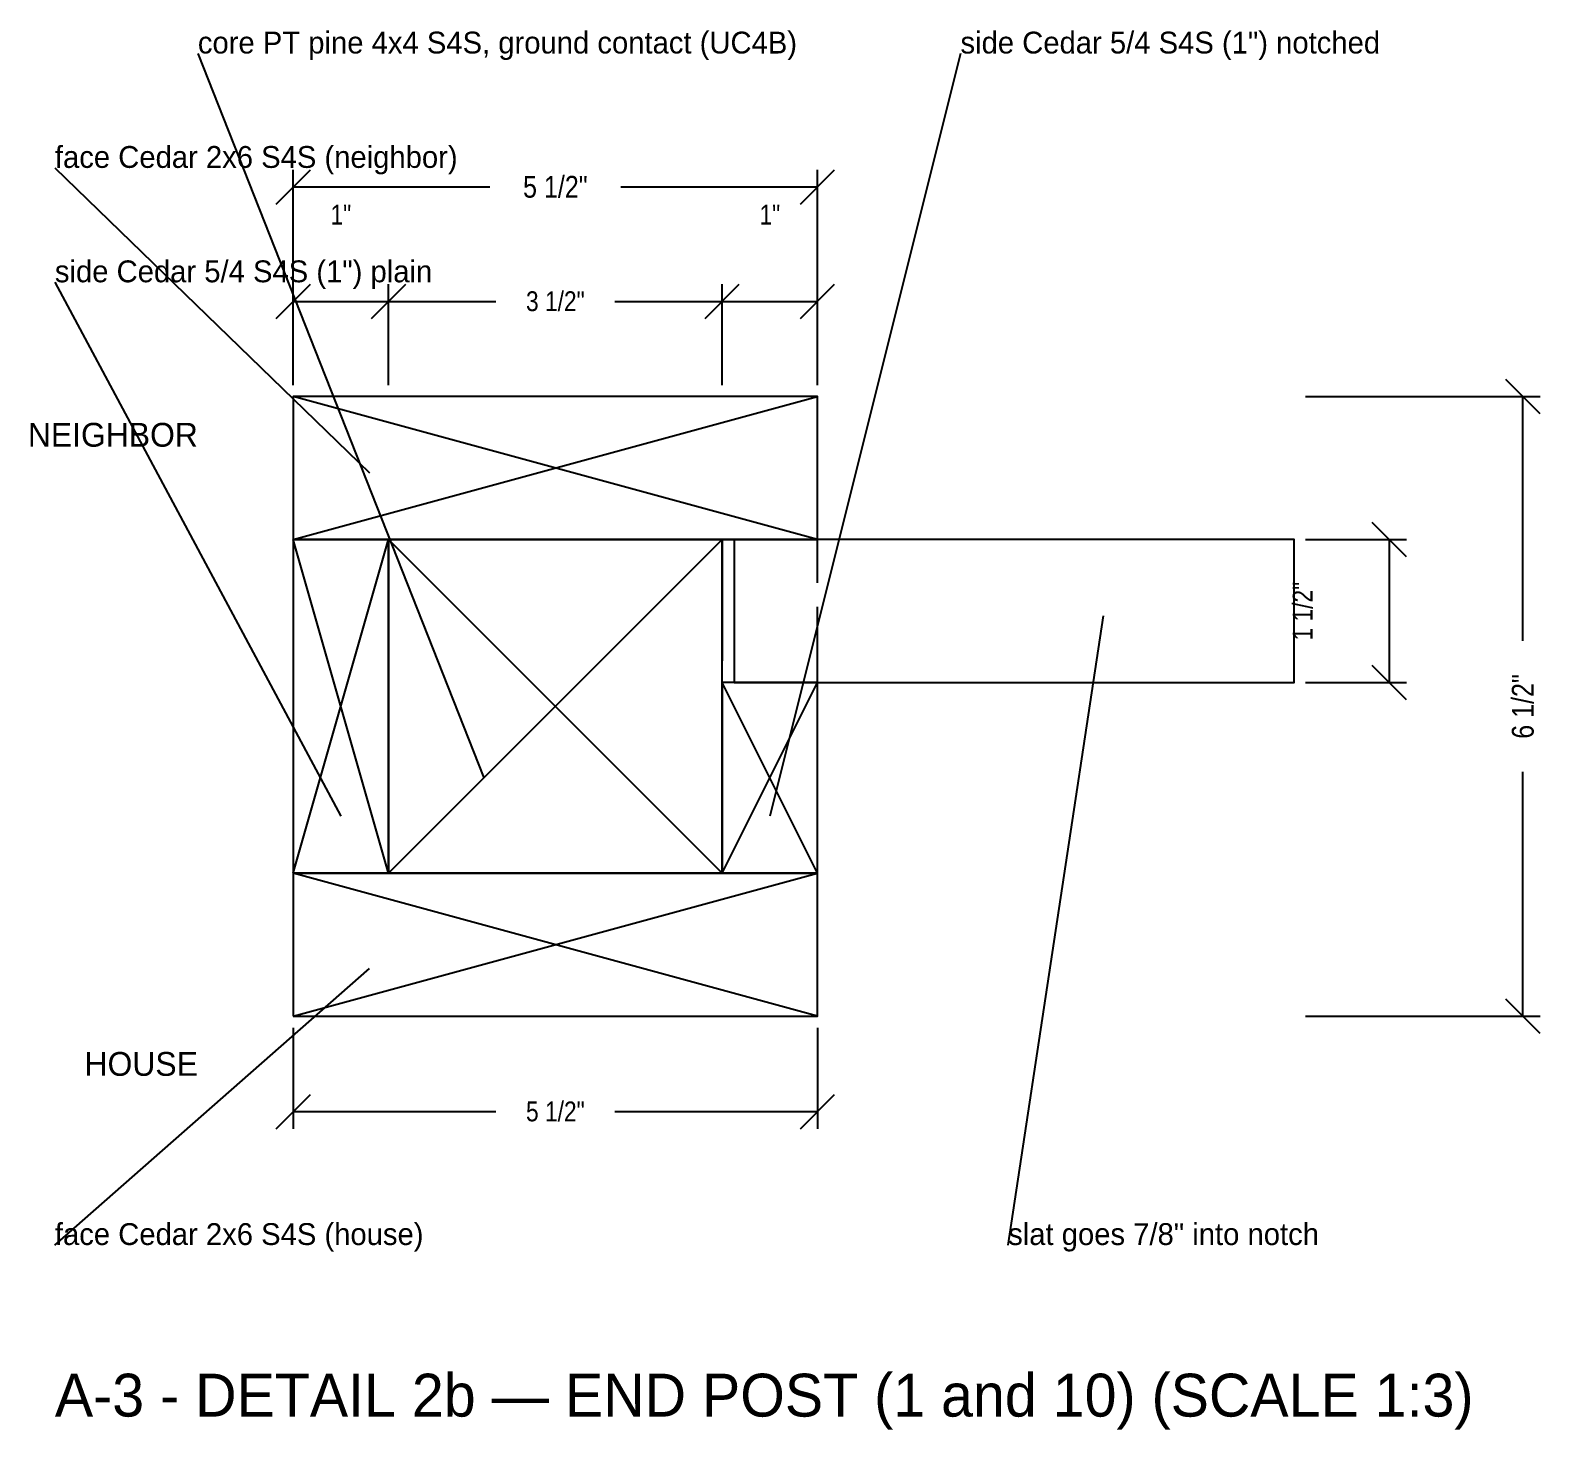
# Model space of a CAD drawing. Header units: inches. Extents: x -2 to 865, y -543 to 182.
# Drawn here: x 77.64 to 93.64, y -542.94 to -528.26 of the extents above; entities that cross this region are included whole.
import ezdxf
from ezdxf.enums import TextEntityAlignment as Align

# ---------------------------------------------------------------- set-up
doc = ezdxf.new("R2010")
doc.units = ezdxf.units.IN
doc.linetypes.add('DASHED', pattern=[1.524, 1.27, -0.254])
for name, color, linetype in [('CONTORNO', 7, 'Continuous'), ('CORTE', 8, 'Continuous'), ('COTA', 1, 'Continuous'), ('MADEIRA_CEDRO', 30, 'Continuous'), ('MADEIRA_PT', 52, 'Continuous'), ('TEXTO', 7, 'Continuous'), ('TITULO', 7, 'Continuous')]:
    doc.layers.add(name, color=color, linetype=linetype)
doc.styles.add('OpenSansCondensed-Light', font='OpenSansCondensed-Light.ttf')
doc.dimstyles.get("Standard").update_dxf_attribs({"dimtxt": 2.5, "dimasz": 2.5, "dimexe": 1.25, "dimexo": 0.625, "dimtad": 1, "dimcen": 2.5, "dimazin": 3, "dimtfac": 1, "dimtmove": 0, "dimatfit": 3})

# ---------------------------------------------------------------- blocks, each defined once
blk = doc.blocks.new('_OBLIQUE')
at = {"color": 0, "linetype": 'BYBLOCK'}
blk.add_line((-0.5, -0.5), (0.5, 0.5), dxfattribs=at)
blk = doc.blocks.new('*D56')
for p, q in [((80.4, -531.98), (80.4, -529.72)), ((85.9, -531.98), (85.9, -529.72)), ((80.4, -529.9), (82.4625, -529.9)), ((83.8375, -529.9), (85.9, -529.9))]:
    blk.add_line(p, q)
at = {"layer": 'Defpoints'}
for p in [(80.4, -529.9), (80.4, -532.1), (85.9, -532.1)]:
    blk.add_point(p, dxfattribs=at)
at = {"layer": 'COTA', "xscale": 0.36, "yscale": 0.36}
for p in [(80.4, -529.9), (85.9, -529.9)]:
    blk.add_blockref('_OBLIQUE', p, dxfattribs=at)
at = {"layer": 'COTA', "insert": (83.15, -529.9), "char_height": 0.22917, "attachment_point": 5, "style": 'OpenSansCondensed-Light'}
blk.add_mtext('5 1/2"', dxfattribs=at)
blk = doc.blocks.new('*D57')
for p, q in [((80.4, -531.98), (80.4, -530.92)), ((81.4, -531.98), (81.4, -530.92)), ((80.4, -531.1), (81.4, -531.1))]:
    blk.add_line(p, q)
at = {"layer": 'Defpoints'}
for p in [(80.4, -531.1), (80.4, -532.1), (81.4, -532.1)]:
    blk.add_point(p, dxfattribs=at)
at = {"layer": 'COTA', "xscale": 0.36, "yscale": 0.36}
for p in [(80.4, -531.1), (81.4, -531.1)]:
    blk.add_blockref('_OBLIQUE', p, dxfattribs=at)
at = {"layer": 'COTA', "insert": (80.9, -530.191), "char_height": 0.2083, "attachment_point": 5, "style": 'OpenSansCondensed-Light'}
blk.add_mtext('1"', dxfattribs=at)
blk = doc.blocks.new('*D58')
for p, q in [((81.4, -531.98), (81.4, -530.92)), ((84.9, -531.98), (84.9, -530.92)), ((81.4, -531.1), (82.525, -531.1)), ((83.775, -531.1), (84.9, -531.1))]:
    blk.add_line(p, q)
at = {"layer": 'Defpoints'}
for p in [(81.4, -531.1), (81.4, -532.1), (84.9, -532.1)]:
    blk.add_point(p, dxfattribs=at)
at = {"layer": 'COTA', "xscale": 0.36, "yscale": 0.36}
for p in [(81.4, -531.1), (84.9, -531.1)]:
    blk.add_blockref('_OBLIQUE', p, dxfattribs=at)
at = {"layer": 'COTA', "insert": (83.15, -531.1), "char_height": 0.2083, "attachment_point": 5, "style": 'OpenSansCondensed-Light'}
blk.add_mtext('3 1/2"', dxfattribs=at)
blk = doc.blocks.new('*D59')
for p, q in [((84.9, -531.98), (84.9, -530.92)), ((85.9, -531.98), (85.9, -530.92)), ((84.9, -531.1), (85.9, -531.1))]:
    blk.add_line(p, q)
at = {"layer": 'Defpoints'}
for p in [(84.9, -531.1), (84.9, -532.1), (85.9, -532.1)]:
    blk.add_point(p, dxfattribs=at)
at = {"layer": 'COTA', "xscale": 0.36, "yscale": 0.36}
for p in [(84.9, -531.1), (85.9, -531.1)]:
    blk.add_blockref('_OBLIQUE', p, dxfattribs=at)
at = {"layer": 'COTA', "insert": (85.4, -530.191), "char_height": 0.2083, "attachment_point": 5, "style": 'OpenSansCondensed-Light'}
blk.add_mtext('1"', dxfattribs=at)
blk = doc.blocks.new('*D60')
for p, q in [((80.4, -538.72), (80.4, -539.78)), ((85.9, -538.72), (85.9, -539.78)), ((80.4, -539.6), (82.525, -539.6)), ((83.775, -539.6), (85.9, -539.6))]:
    blk.add_line(p, q)
at = {"layer": 'Defpoints'}
for p in [(80.4, -538.6), (85.9, -538.6), (80.4, -539.6)]:
    blk.add_point(p, dxfattribs=at)
at = {"layer": 'COTA', "xscale": 0.36, "yscale": 0.36}
for p in [(80.4, -539.6), (85.9, -539.6)]:
    blk.add_blockref('_OBLIQUE', p, dxfattribs=at)
at = {"layer": 'COTA', "insert": (83.15, -539.6), "char_height": 0.2083, "attachment_point": 5, "style": 'OpenSansCondensed-Light'}
blk.add_mtext('5 1/2"', dxfattribs=at)
blk = doc.blocks.new('*D61')
for p, q in [((91.02, -532.1), (93.48, -532.1)), ((93.3, -534.6625), (93.3, -532.1)), ((93.3, -538.6), (93.3, -536.0375)), ((91.02, -538.6), (93.48, -538.6))]:
    blk.add_line(p, q)
at = {"layer": 'Defpoints'}
for p in [(90.9, -532.1), (90.9, -538.6), (93.3, -538.6)]:
    blk.add_point(p, dxfattribs=at)
at = {"layer": 'COTA', "xscale": 0.36, "yscale": 0.36, "rotation": 90}
for p in [(93.3, -532.1), (93.3, -538.6)]:
    blk.add_blockref('_OBLIQUE', p, dxfattribs=at)
at = {"layer": 'COTA', "insert": (93.3, -535.35), "char_height": 0.22917, "attachment_point": 5, "rotation": 90, "style": 'OpenSansCondensed-Light'}
blk.add_mtext('6 1/2"', dxfattribs=at)
blk = doc.blocks.new('*D62')
for p, q in [((91.02, -533.6), (92.08, -533.6)), ((91.9, -535.1), (91.9, -533.6)), ((91.02, -535.1), (92.08, -535.1))]:
    blk.add_line(p, q)
at = {"layer": 'Defpoints'}
for p in [(90.9, -533.6), (90.9, -535.1), (91.9, -535.1)]:
    blk.add_point(p, dxfattribs=at)
at = {"layer": 'COTA', "xscale": 0.36, "yscale": 0.36, "rotation": 90}
for p in [(91.9, -533.6), (91.9, -535.1)]:
    blk.add_blockref('_OBLIQUE', p, dxfattribs=at)
at = {"layer": 'COTA', "insert": (90.991, -534.35), "char_height": 0.2083, "attachment_point": 5, "rotation": 90, "style": 'OpenSansCondensed-Light'}
blk.add_mtext('1 1/2"', dxfattribs=at)

msp = doc.modelspace()

# ---------------------------------------------------------------- linework, layer by layer
at = {"layer": 'CONTORNO', "linetype": 'DASHED'}
msp.add_lwpolyline([(84.9, -537.1), (85.9, -537.1), (85.9, -533.6), (84.9, -533.6)], close=True, dxfattribs=at)
at = {"layer": 'CORTE'}
for points in [[(80.4, -533.6), (85.9, -532.1)], [(85.9, -533.6), (80.4, -532.1)], [(80.4, -537.1), (81.4, -533.6)], [(81.4, -537.1), (80.4, -533.6)], [(81.4, -537.1), (84.9, -533.6)], [(84.9, -537.1), (81.4, -533.6)], [(84.9, -537.1), (85.9, -535.1)], [(85.9, -537.1), (84.9, -535.1)], [(80.4, -538.6), (85.9, -537.1)], [(85.9, -538.6), (80.4, -537.1)]]:
    msp.add_lwpolyline(points, dxfattribs=at)
at = {"layer": 'COTA'}
for p, q in [((79.4, -528.5), (82.4, -536.1)), ((87.4, -528.5), (85.4, -536.5)), ((77.9, -529.7), (81.2, -532.9)), ((77.9, -530.9), (80.9, -536.5)), ((87.9, -541), (88.9, -534.4)), ((77.9, -541), (81.2, -538.1))]:
    msp.add_line(p, q, dxfattribs=at)
at = {"layer": 'MADEIRA_CEDRO'}
for points in [[(80.4, -533.6), (85.9, -533.6), (85.9, -532.1), (80.4, -532.1)], [(80.4, -537.1), (81.4, -537.1), (81.4, -533.6), (80.4, -533.6)], [(85.025, -535.1), (90.9, -535.1), (90.9, -533.6), (85.025, -533.6)], [(84.9, -537.1), (85.9, -537.1), (85.9, -535.1), (84.9, -535.1)], [(80.4, -538.6), (85.9, -538.6), (85.9, -537.1), (80.4, -537.1)]]:
    msp.add_lwpolyline(points, close=True, dxfattribs=at)
at = {"layer": 'MADEIRA_PT'}
msp.add_lwpolyline([(81.4, -537.1), (84.9, -537.1), (84.9, -533.6), (81.4, -533.6)], close=True, dxfattribs=at)

# ---------------------------------------------------------------- texts
at = {"layer": 'TEXTO'}
for s, p in [('core PT pine 4x4 S4S, ground contact (UC4B)', (79.4, -528.5)), ('side Cedar 5/4 S4S (1") notched', (87.4, -528.5)), ('face Cedar 2x6 S4S (neighbor)', (77.9, -529.7)), ('side Cedar 5/4 S4S (1") plain', (77.9, -530.9)), ('face Cedar 2x6 S4S (house)', (77.9, -541)), ('slat goes 7/8" into notch', (87.9, -541))]:
    msp.add_text(s, height=0.22917, dxfattribs=at).set_placement(p)
for s, p in [('NEIGHBOR', (79.4, -532.7)), ('HOUSE', (79.4, -539.3))]:
    msp.add_text(s, height=0.25, dxfattribs=at).set_placement(p, align=Align.BOTTOM_RIGHT)
at = {"layer": 'TITULO'}
msp.add_text('A-3 - DETAIL 2b — END POST (1 and 10) (SCALE 1:3)', height=0.45, dxfattribs=at).set_placement((77.9, -542.8))

# ---------------------------------------------------------------- dimensions: what is measured, and where the dimension line sits
at = {"layer": 'COTA'}
for base, p1, p2, text, override, picture, middle in [((80.4, -529.9), (80.4, -532.1), (85.9, -532.1), '5 1/2"', {"dimtxt": 0.229167, "dimasz": 0.24, "dimexe": 0.18, "dimexo": 0.12, "dimtsz": 0.18}, '*D56', (83.15, -529.9)), ((80.4, -531.1), (80.4, -532.1), (81.4, -532.1), '1"', {"dimtxt": 0.208333, "dimasz": 0.24, "dimexe": 0.18, "dimexo": 0.12, "dimtsz": 0.18}, '*D57', (80.9, -530.191)), ((84.9, -531.1), (84.9, -532.1), (85.9, -532.1), '1"', {"dimtxt": 0.208333, "dimasz": 0.24, "dimexe": 0.18, "dimexo": 0.12, "dimtsz": 0.18}, '*D59', (85.4, -530.191)), ((81.4, -531.1), (81.4, -532.1), (84.9, -532.1), '3 1/2"', {"dimtxt": 0.208333, "dimasz": 0.24, "dimexe": 0.18, "dimexo": 0.12, "dimtsz": 0.18}, '*D58', (83.15, -531.1)), ((80.4, -539.6), (80.4, -538.6), (85.9, -538.6), '5 1/2"', {"dimtxt": 0.208333, "dimasz": 0.24, "dimexe": 0.18, "dimexo": 0.12, "dimtsz": 0.18}, '*D60', (83.15, -539.6))]:
    dim = msp.add_linear_dim(base=base, p1=p1, p2=p2, text=text, dimstyle='Standard', override=override, dxfattribs=at)
    dim.commit()
    dim.dimension.update_dxf_attribs({"geometry": picture, "text_midpoint": middle})
for base, p1, p2, text, override, picture, middle in [((93.3, -538.6), (90.9, -538.6), (90.9, -532.1), '6 1/2"', {"dimtxt": 0.229167, "dimasz": 0.24, "dimexe": 0.18, "dimexo": 0.12, "dimtsz": 0.18}, '*D61', (93.3, -535.35)), ((91.9, -535.1), (90.9, -535.1), (90.9, -533.6), '1 1/2"', {"dimtxt": 0.208333, "dimasz": 0.24, "dimexe": 0.18, "dimexo": 0.12, "dimtsz": 0.18}, '*D62', (90.991, -534.35))]:
    dim = msp.add_linear_dim(base=base, p1=p1, p2=p2, angle=90, text=text, dimstyle='Standard', override=override, dxfattribs=at)
    dim.commit()
    dim.dimension.update_dxf_attribs({"geometry": picture, "text_midpoint": middle})

doc.saveas('drawing.dxf')
